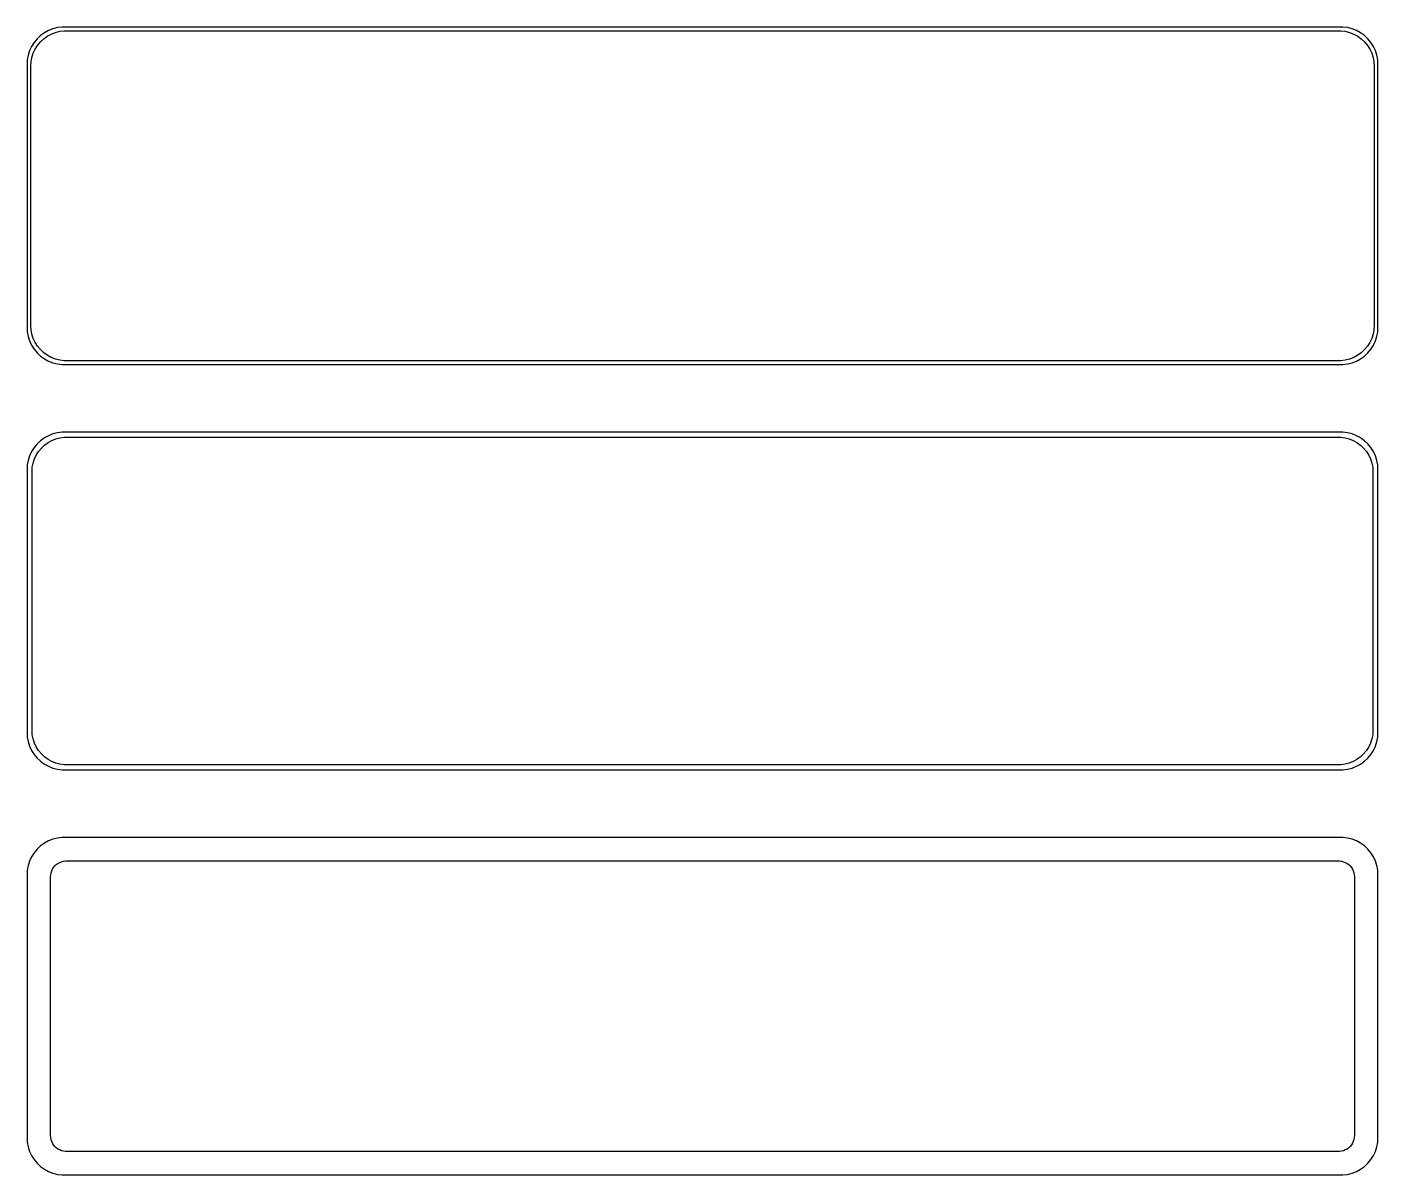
# Model space of a CAD drawing. Header units: metres. Extents: x -90 to 90, y 140 to 292.
import ezdxf

# ---------------------------------------------------------------- set-up
doc = ezdxf.new("R2010")
doc.units = ezdxf.units.M

msp = doc.modelspace()

# ---------------------------------------------------------------- linework, layer by layer
for p, q in [((-87.6791, 291.722), (-88.1871, 291.353)), ((-87.1289, 292.024), (-87.6791, 291.722)), ((-86.5451, 292.255), (-87.1289, 292.024)), ((-86.7724, 291.548), (-86.2178, 291.768)), ((-85.9369, 292.411), (-86.5451, 292.255)), ((-86.2178, 291.768), (-85.6401, 291.916)), ((-85.3139, 292.49), (-85.9369, 292.411)), ((-85.6401, 291.916), (-85.0482, 291.991)), ((85.3139, 292.49), (-85.3139, 292.49)), ((-85.0482, 291.991), (85.0482, 291.991)), ((85.0482, 291.991), (85.6401, 291.916)), ((85.9369, 292.411), (85.3139, 292.49)), ((85.6401, 291.916), (86.2178, 291.768)), ((86.5451, 292.255), (85.9369, 292.411)), ((86.2178, 291.768), (86.7724, 291.548)), ((87.1289, 292.024), (86.5451, 292.255)), ((87.6791, 291.722), (87.1289, 292.024)), ((88.1871, 291.353), (87.6791, 291.722)), ((-89.3815, 289.909), (-89.6489, 289.341)), ((-89.0451, 290.439), (-89.3815, 289.909)), ((-88.6448, 290.923), (-89.0451, 290.439)), ((-88.9125, 289.538), (-88.5928, 290.042)), ((-88.1871, 291.353), (-88.6448, 290.923)), ((-88.5928, 290.042), (-88.2126, 290.502)), ((-88.2126, 290.502), (-87.7778, 290.91)), ((-87.7778, 290.91), (-87.2952, 291.261)), ((-87.2952, 291.261), (-86.7724, 291.548)), ((86.7724, 291.548), (87.2952, 291.261)), ((87.2952, 291.261), (87.7778, 290.91)), ((87.7778, 290.91), (88.2126, 290.502)), ((88.6448, 290.923), (88.1871, 291.353)), ((88.2126, 290.502), (88.5928, 290.042)), ((88.5928, 290.042), (88.9125, 289.538)), ((89.0451, 290.439), (88.6448, 290.923)), ((89.3815, 289.909), (89.0451, 290.439)), ((89.6489, 289.341), (89.3815, 289.909)), ((-89.9606, 288.127), (-90, 287.5)), ((-89.8429, 288.743), (-89.9606, 288.127)), ((-89.6489, 289.341), (-89.8429, 288.743)), ((-89.4625, 287.845), (-89.3508, 288.431)), ((-89.3508, 288.431), (-89.1664, 288.999)), ((-89.1664, 288.999), (-88.9125, 289.538)), ((88.9125, 289.538), (89.1664, 288.999)), ((89.1664, 288.999), (89.3508, 288.431)), ((89.3508, 288.431), (89.4625, 287.845)), ((89.8429, 288.743), (89.6489, 289.341)), ((89.9606, 288.127), (89.8429, 288.743)), ((90, 287.5), (89.9606, 288.127)), ((-90, 287.5), (-90, 252.5)), ((-89.5, 287.25), (-89.4625, 287.845)), ((-89.5, 252.75), (-89.5, 287.25)), ((89.4625, 287.845), (89.5, 287.25)), ((89.5, 287.25), (89.5, 252.75)), ((90, 252.5), (90, 287.5)), ((-90, 252.5), (-89.9606, 251.873)), ((-89.4625, 252.155), (-89.5, 252.75)), ((-89.3508, 251.569), (-89.4625, 252.155)), ((89.4625, 252.155), (89.3508, 251.569)), ((89.5, 252.75), (89.4625, 252.155)), ((89.9606, 251.873), (90, 252.5)), ((-89.9606, 251.873), (-89.8429, 251.257)), ((-89.8429, 251.257), (-89.6489, 250.659)), ((-89.6489, 250.659), (-89.3815, 250.091)), ((-89.1664, 251.001), (-89.3508, 251.569)), ((-88.9125, 250.462), (-89.1664, 251.001)), ((-88.5928, 249.958), (-88.9125, 250.462)), ((88.9125, 250.462), (88.5928, 249.958)), ((89.1664, 251.001), (88.9125, 250.462)), ((89.3508, 251.569), (89.1664, 251.001)), ((89.3815, 250.091), (89.6489, 250.659)), ((89.6489, 250.659), (89.8429, 251.257)), ((89.8429, 251.257), (89.9606, 251.873)), ((-89.3815, 250.091), (-89.0451, 249.561)), ((-89.0451, 249.561), (-88.6448, 249.077)), ((-88.6448, 249.077), (-88.1871, 248.647)), ((-88.2126, 249.498), (-88.5928, 249.958)), ((-87.7778, 249.09), (-88.2126, 249.498)), ((-88.1871, 248.647), (-87.6791, 248.278)), ((-87.2952, 248.739), (-87.7778, 249.09)), ((-86.7724, 248.452), (-87.2952, 248.739)), ((-86.2178, 248.232), (-86.7724, 248.452)), ((86.7724, 248.452), (86.2178, 248.232)), ((87.2952, 248.739), (86.7724, 248.452)), ((87.7778, 249.09), (87.2952, 248.739)), ((87.6791, 248.278), (88.1871, 248.647)), ((88.2126, 249.498), (87.7778, 249.09)), ((88.1871, 248.647), (88.6448, 249.077)), ((88.5928, 249.958), (88.2126, 249.498)), ((88.6448, 249.077), (89.0451, 249.561)), ((89.0451, 249.561), (89.3815, 250.091)), ((-87.6791, 248.278), (-87.1289, 247.976)), ((-87.1289, 247.976), (-86.5451, 247.745)), ((-86.5451, 247.745), (-85.9369, 247.589)), ((-85.6401, 248.084), (-86.2178, 248.232)), ((-85.9369, 247.589), (-85.3139, 247.51)), ((-85.0482, 248.009), (-85.6401, 248.084)), ((-85.3139, 247.51), (85.3139, 247.51)), ((85.0482, 248.009), (-85.0482, 248.009)), ((85.6401, 248.084), (85.0482, 248.009)), ((85.3139, 247.51), (85.9369, 247.589)), ((86.2178, 248.232), (85.6401, 248.084)), ((85.9369, 247.589), (86.5451, 247.745)), ((86.5451, 247.745), (87.1289, 247.976)), ((87.1289, 247.976), (87.6791, 248.278)), ((-87.6791, 237.722), (-88.1871, 237.353)), ((-87.1289, 238.024), (-87.6791, 237.722)), ((-86.5451, 238.255), (-87.1289, 238.024)), ((-86.6994, 237.393), (-86.1648, 237.604)), ((-85.9369, 238.411), (-86.5451, 238.255)), ((-86.1648, 237.604), (-85.6079, 237.747)), ((-85.3139, 238.49), (-85.9369, 238.411)), ((-85.6079, 237.747), (-85.0375, 237.819)), ((85.3139, 238.49), (-85.3139, 238.49)), ((-85.0375, 237.819), (85.0375, 237.819)), ((85.0375, 237.819), (85.6079, 237.747)), ((85.9369, 238.411), (85.3139, 238.49)), ((85.6079, 237.747), (86.1648, 237.604)), ((86.5451, 238.255), (85.9369, 238.411)), ((86.1648, 237.604), (86.6994, 237.393)), ((87.1289, 238.024), (86.5451, 238.255)), ((87.6791, 237.722), (87.1289, 238.024)), ((88.1871, 237.353), (87.6791, 237.722)), ((-89.3815, 235.909), (-89.6489, 235.341)), ((-89.0451, 236.439), (-89.3815, 235.909)), ((-88.6448, 236.923), (-89.0451, 236.439)), ((-88.7621, 235.456), (-88.454, 235.941)), ((-88.1871, 237.353), (-88.6448, 236.923)), ((-88.454, 235.941), (-88.0875, 236.384)), ((-88.0875, 236.384), (-87.6684, 236.778)), ((-87.6684, 236.778), (-87.2032, 237.116)), ((-87.2032, 237.116), (-86.6994, 237.393)), ((86.6994, 237.393), (87.2032, 237.116)), ((87.2032, 237.116), (87.6684, 236.778)), ((87.6684, 236.778), (88.0875, 236.384)), ((88.0875, 236.384), (88.454, 235.941)), ((88.6448, 236.923), (88.1871, 237.353)), ((88.454, 235.941), (88.7621, 235.456)), ((89.0451, 236.439), (88.6448, 236.923)), ((89.3815, 235.909), (89.0451, 236.439)), ((89.6489, 235.341), (89.3815, 235.909)), ((-89.9606, 234.127), (-90, 233.5)), ((-89.8429, 234.743), (-89.9606, 234.127)), ((-89.6489, 235.341), (-89.8429, 234.743)), ((-89.2923, 233.824), (-89.1846, 234.389)), ((-89.1846, 234.389), (-89.0069, 234.935)), ((-89.0069, 234.935), (-88.7621, 235.456)), ((88.7621, 235.456), (89.0069, 234.935)), ((89.0069, 234.935), (89.1846, 234.389)), ((89.1846, 234.389), (89.2923, 233.824)), ((89.8429, 234.743), (89.6489, 235.341)), ((89.9606, 234.127), (89.8429, 234.743)), ((90, 233.5), (89.9606, 234.127)), ((-90, 233.5), (-90, 198.5)), ((-89.3284, 233.25), (-89.2923, 233.824)), ((-89.3284, 198.75), (-89.3284, 233.25)), ((89.2923, 233.824), (89.3284, 233.25)), ((89.3284, 233.25), (89.3284, 198.75)), ((90, 198.5), (90, 233.5)), ((-90, 198.5), (-89.9606, 197.873)), ((-89.2923, 198.176), (-89.3284, 198.75)), ((-89.1846, 197.611), (-89.2923, 198.176)), ((89.2923, 198.176), (89.1846, 197.611)), ((89.3284, 198.75), (89.2923, 198.176)), ((89.9606, 197.873), (90, 198.5)), ((-89.9606, 197.873), (-89.8429, 197.257)), ((-89.8429, 197.257), (-89.6489, 196.659)), ((-89.6489, 196.659), (-89.3815, 196.091)), ((-89.0069, 197.065), (-89.1846, 197.611)), ((-88.7621, 196.544), (-89.0069, 197.065)), ((-88.454, 196.059), (-88.7621, 196.544)), ((88.7621, 196.544), (88.454, 196.059)), ((89.0069, 197.065), (88.7621, 196.544)), ((89.1846, 197.611), (89.0069, 197.065)), ((89.3815, 196.091), (89.6489, 196.659)), ((89.6489, 196.659), (89.8429, 197.257)), ((89.8429, 197.257), (89.9606, 197.873)), ((-89.3815, 196.091), (-89.0451, 195.561)), ((-89.0451, 195.561), (-88.6448, 195.077)), ((-88.6448, 195.077), (-88.1871, 194.647)), ((-88.0875, 195.616), (-88.454, 196.059)), ((-88.1871, 194.647), (-87.6791, 194.278)), ((-87.6684, 195.222), (-88.0875, 195.616)), ((-87.2032, 194.884), (-87.6684, 195.222)), ((-86.6994, 194.607), (-87.2032, 194.884)), ((-86.1648, 194.396), (-86.6994, 194.607)), ((86.6994, 194.607), (86.1648, 194.396)), ((87.2032, 194.884), (86.6994, 194.607)), ((87.6684, 195.222), (87.2032, 194.884)), ((88.0875, 195.616), (87.6684, 195.222)), ((87.6791, 194.278), (88.1871, 194.647)), ((88.454, 196.059), (88.0875, 195.616)), ((88.1871, 194.647), (88.6448, 195.077)), ((88.6448, 195.077), (89.0451, 195.561)), ((89.0451, 195.561), (89.3815, 196.091)), ((-87.6791, 194.278), (-87.1289, 193.976)), ((-87.1289, 193.976), (-86.5451, 193.745)), ((-86.5451, 193.745), (-85.9369, 193.589)), ((-85.6079, 194.253), (-86.1648, 194.396)), ((-85.9369, 193.589), (-85.3139, 193.51)), ((-85.0375, 194.181), (-85.6079, 194.253)), ((-85.3139, 193.51), (85.3139, 193.51)), ((85.0375, 194.181), (-85.0375, 194.181)), ((85.6079, 194.253), (85.0375, 194.181)), ((85.3139, 193.51), (85.9369, 193.589)), ((86.1648, 194.396), (85.6079, 194.253)), ((85.9369, 193.589), (86.5451, 193.745)), ((86.5451, 193.745), (87.1289, 193.976)), ((87.1289, 193.976), (87.6791, 194.278)), ((-87.6791, 183.722), (-88.1871, 183.353)), ((-87.1289, 184.024), (-87.6791, 183.722)), ((-86.5451, 184.255), (-87.1289, 184.024)), ((-85.9369, 184.411), (-86.5451, 184.255)), ((-85.3139, 184.49), (-85.9369, 184.411)), ((85.3139, 184.49), (-85.3139, 184.49)), ((85.9369, 184.411), (85.3139, 184.49)), ((86.5451, 184.255), (85.9369, 184.411)), ((87.1289, 184.024), (86.5451, 184.255)), ((87.6791, 183.722), (87.1289, 184.024)), ((88.1871, 183.353), (87.6791, 183.722)), ((-89.3815, 181.909), (-89.6489, 181.341)), ((-89.0451, 182.439), (-89.3815, 181.909)), ((-88.6448, 182.923), (-89.0451, 182.439)), ((-88.1871, 183.353), (-88.6448, 182.923)), ((88.6448, 182.923), (88.1871, 183.353)), ((89.0451, 182.439), (88.6448, 182.923)), ((89.3815, 181.909), (89.0451, 182.439)), ((89.6489, 181.341), (89.3815, 181.909)), ((-89.9606, 180.127), (-90, 179.5)), ((-89.8429, 180.743), (-89.9606, 180.127)), ((-89.6489, 181.341), (-89.8429, 180.743)), ((-86.7934, 179.775), (-86.7115, 180.027)), ((-86.7115, 180.027), (-86.5987, 180.266)), ((-86.5987, 180.266), (-86.4567, 180.49)), ((-86.4567, 180.49), (-86.2879, 180.694)), ((-86.2879, 180.694), (-86.0947, 180.875)), ((-86.0947, 180.875), (-85.8804, 181.031)), ((-85.8804, 181.031), (-85.6482, 181.159)), ((-85.6482, 181.159), (-85.4019, 181.256)), ((-85.4019, 181.256), (-85.1453, 181.322)), ((-85.1453, 181.322), (-84.8825, 181.355)), ((-84.8825, 181.355), (84.8825, 181.355)), ((84.8825, 181.355), (85.1453, 181.322)), ((85.1453, 181.322), (85.4019, 181.256)), ((85.4019, 181.256), (85.6482, 181.159)), ((85.6482, 181.159), (85.8804, 181.031)), ((85.8804, 181.031), (86.0947, 180.875)), ((86.0947, 180.875), (86.2879, 180.694)), ((86.2879, 180.694), (86.4567, 180.49)), ((86.4567, 180.49), (86.5987, 180.266)), ((86.5987, 180.266), (86.7115, 180.027)), ((86.7115, 180.027), (86.7934, 179.775)), ((89.8429, 180.743), (89.6489, 181.341)), ((89.9606, 180.127), (89.8429, 180.743)), ((90, 179.5), (89.9606, 180.127)), ((-90, 179.5), (-90, 144.5)), ((-86.8596, 179.25), (-86.843, 179.514)), ((-86.8596, 144.75), (-86.8596, 179.25)), ((-86.843, 179.514), (-86.7934, 179.775)), ((86.7934, 179.775), (86.843, 179.514)), ((86.843, 179.514), (86.8596, 179.25)), ((86.8596, 179.25), (86.8596, 144.75)), ((90, 144.5), (90, 179.5)), ((-90, 144.5), (-89.9606, 143.873)), ((-86.843, 144.486), (-86.8596, 144.75)), ((-86.7934, 144.225), (-86.843, 144.486)), ((-86.7115, 143.973), (-86.7934, 144.225)), ((86.7934, 144.225), (86.7115, 143.973)), ((86.843, 144.486), (86.7934, 144.225)), ((86.8596, 144.75), (86.843, 144.486)), ((89.9606, 143.873), (90, 144.5)), ((-89.9606, 143.873), (-89.8429, 143.257)), ((-89.8429, 143.257), (-89.6489, 142.659)), ((-89.6489, 142.659), (-89.3815, 142.091)), ((-86.5987, 143.734), (-86.7115, 143.973)), ((-86.4567, 143.51), (-86.5987, 143.734)), ((-86.2879, 143.306), (-86.4567, 143.51)), ((-86.0947, 143.125), (-86.2879, 143.306)), ((-85.8804, 142.969), (-86.0947, 143.125)), ((-85.6482, 142.841), (-85.8804, 142.969)), ((-85.4019, 142.744), (-85.6482, 142.841)), ((-85.1453, 142.678), (-85.4019, 142.744)), ((-84.8825, 142.645), (-85.1453, 142.678)), ((84.8825, 142.645), (-84.8825, 142.645)), ((85.1453, 142.678), (84.8825, 142.645)), ((85.4019, 142.744), (85.1453, 142.678)), ((85.6482, 142.841), (85.4019, 142.744)), ((85.8804, 142.969), (85.6482, 142.841)), ((86.0947, 143.125), (85.8804, 142.969)), ((86.2879, 143.306), (86.0947, 143.125)), ((86.4567, 143.51), (86.2879, 143.306)), ((86.5987, 143.734), (86.4567, 143.51)), ((86.7115, 143.973), (86.5987, 143.734)), ((89.3815, 142.091), (89.6489, 142.659)), ((89.6489, 142.659), (89.8429, 143.257)), ((89.8429, 143.257), (89.9606, 143.873)), ((-89.3815, 142.091), (-89.0451, 141.561)), ((-89.0451, 141.561), (-88.6448, 141.077)), ((-88.6448, 141.077), (-88.1871, 140.647)), ((-88.1871, 140.647), (-87.6791, 140.278)), ((87.6791, 140.278), (88.1871, 140.647)), ((88.1871, 140.647), (88.6448, 141.077)), ((88.6448, 141.077), (89.0451, 141.561)), ((89.0451, 141.561), (89.3815, 142.091)), ((-87.6791, 140.278), (-87.1289, 139.976)), ((-87.1289, 139.976), (-86.5451, 139.745)), ((-86.5451, 139.745), (-85.9369, 139.589)), ((-85.9369, 139.589), (-85.3139, 139.51)), ((-85.3139, 139.51), (85.3139, 139.51)), ((85.3139, 139.51), (85.9369, 139.589)), ((85.9369, 139.589), (86.5451, 139.745)), ((86.5451, 139.745), (87.1289, 139.976)), ((87.1289, 139.976), (87.6791, 140.278))]:
    msp.add_line(p, q)

doc.saveas('drawing.dxf')
